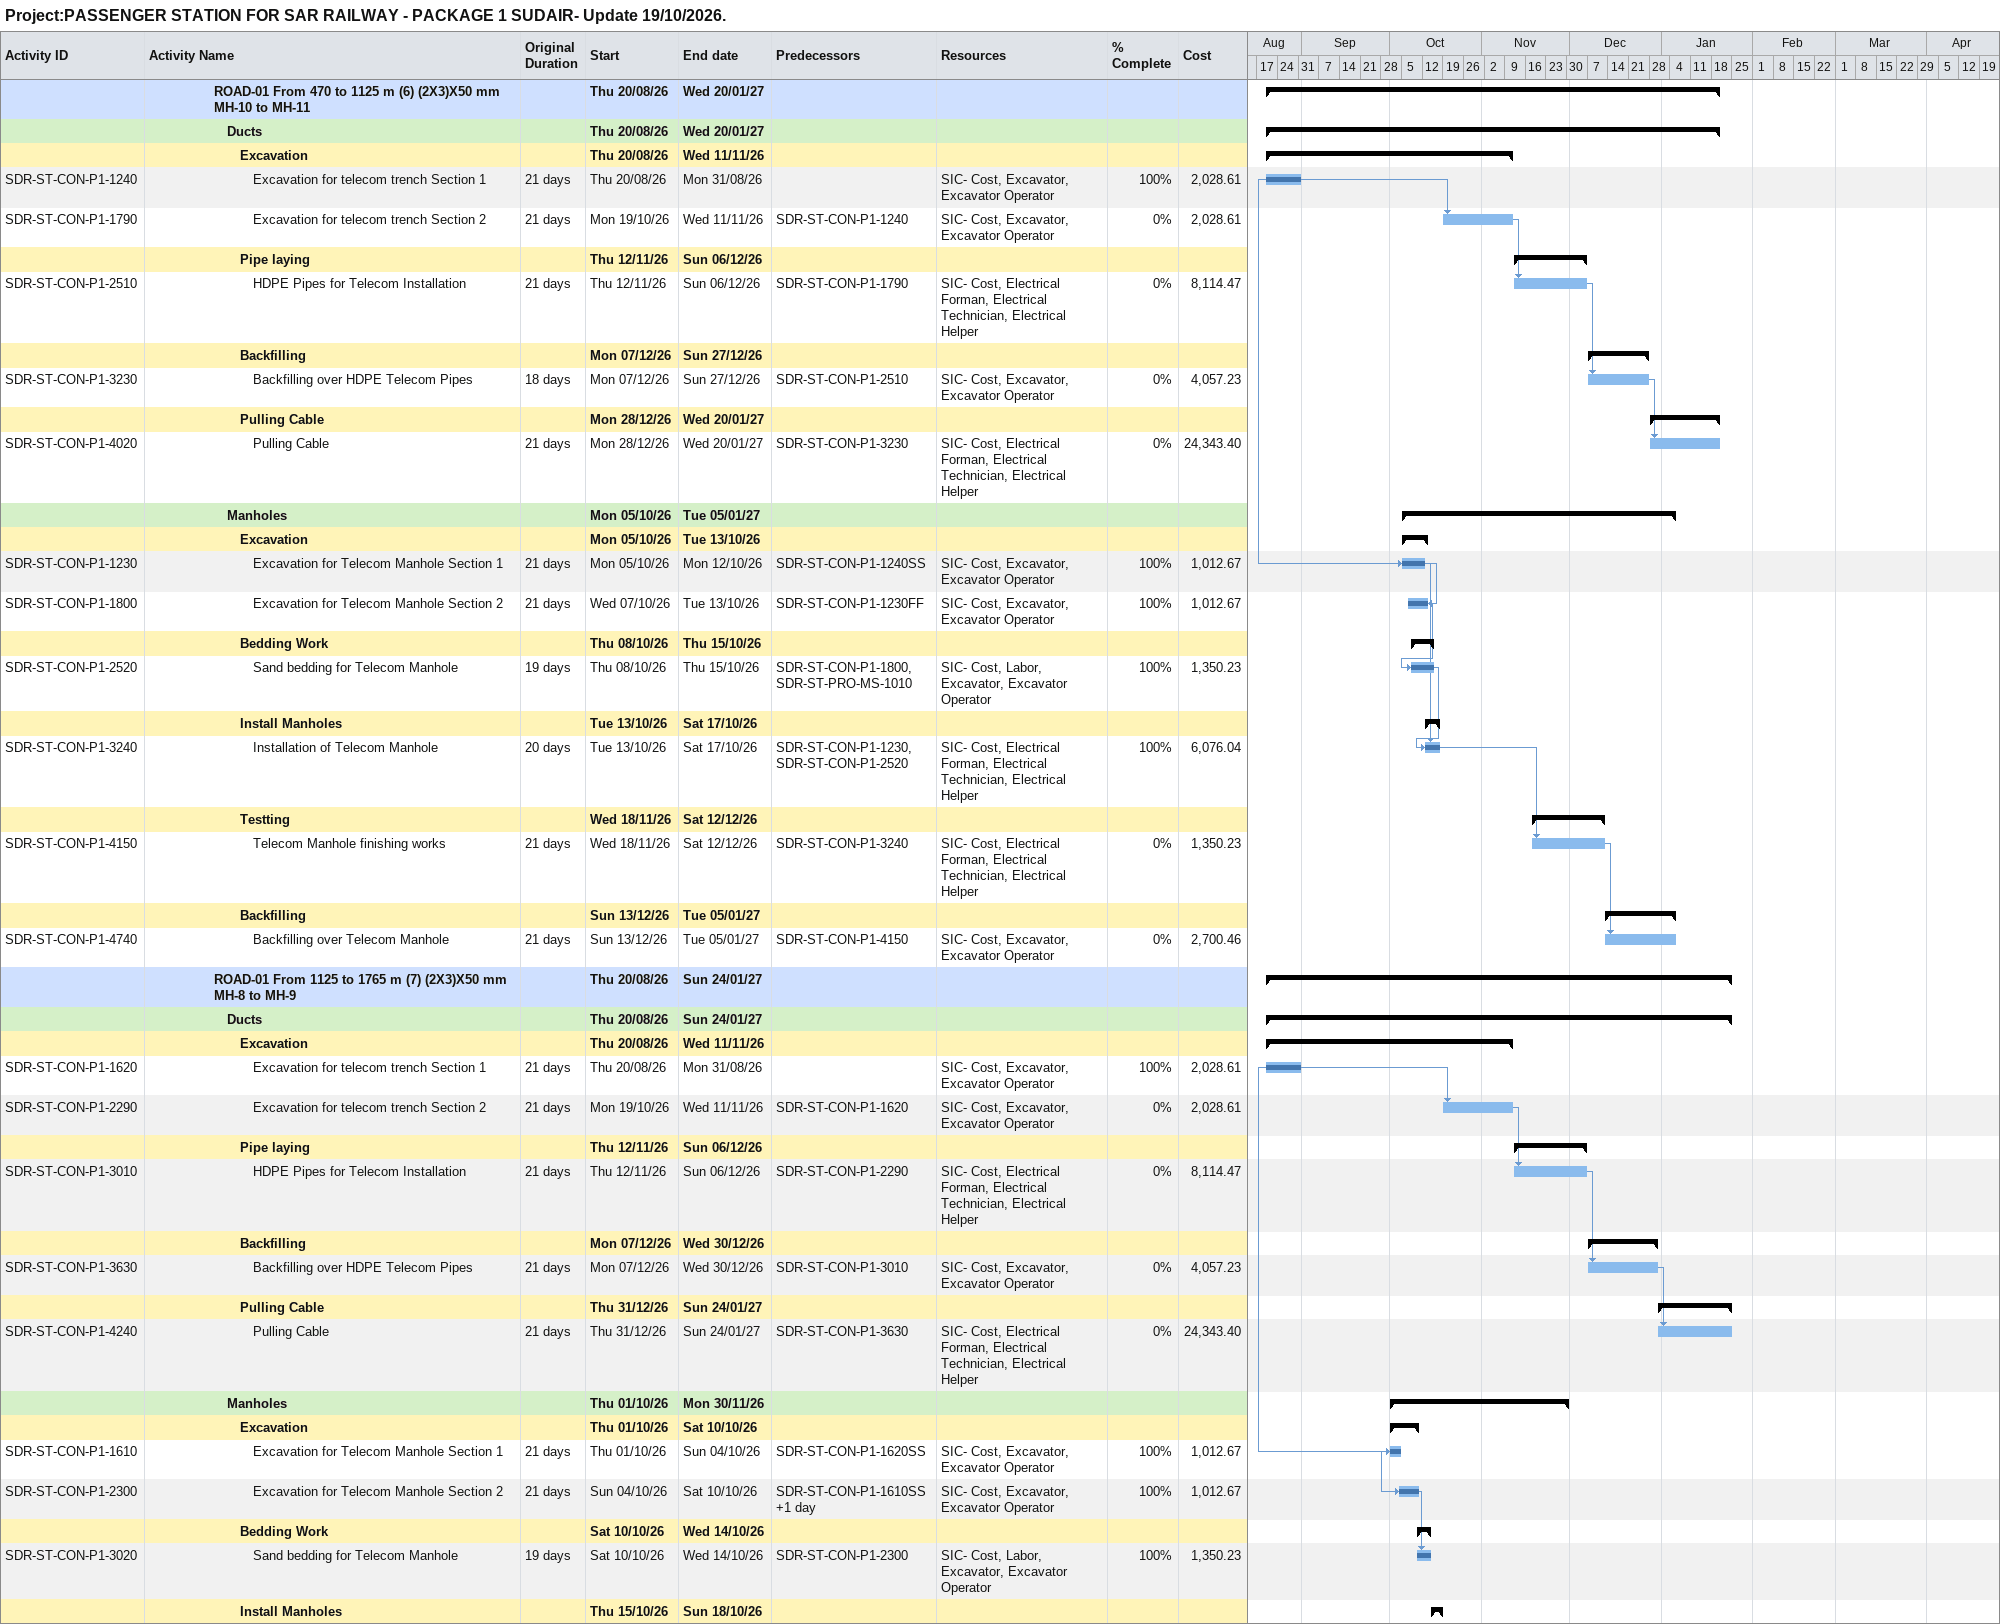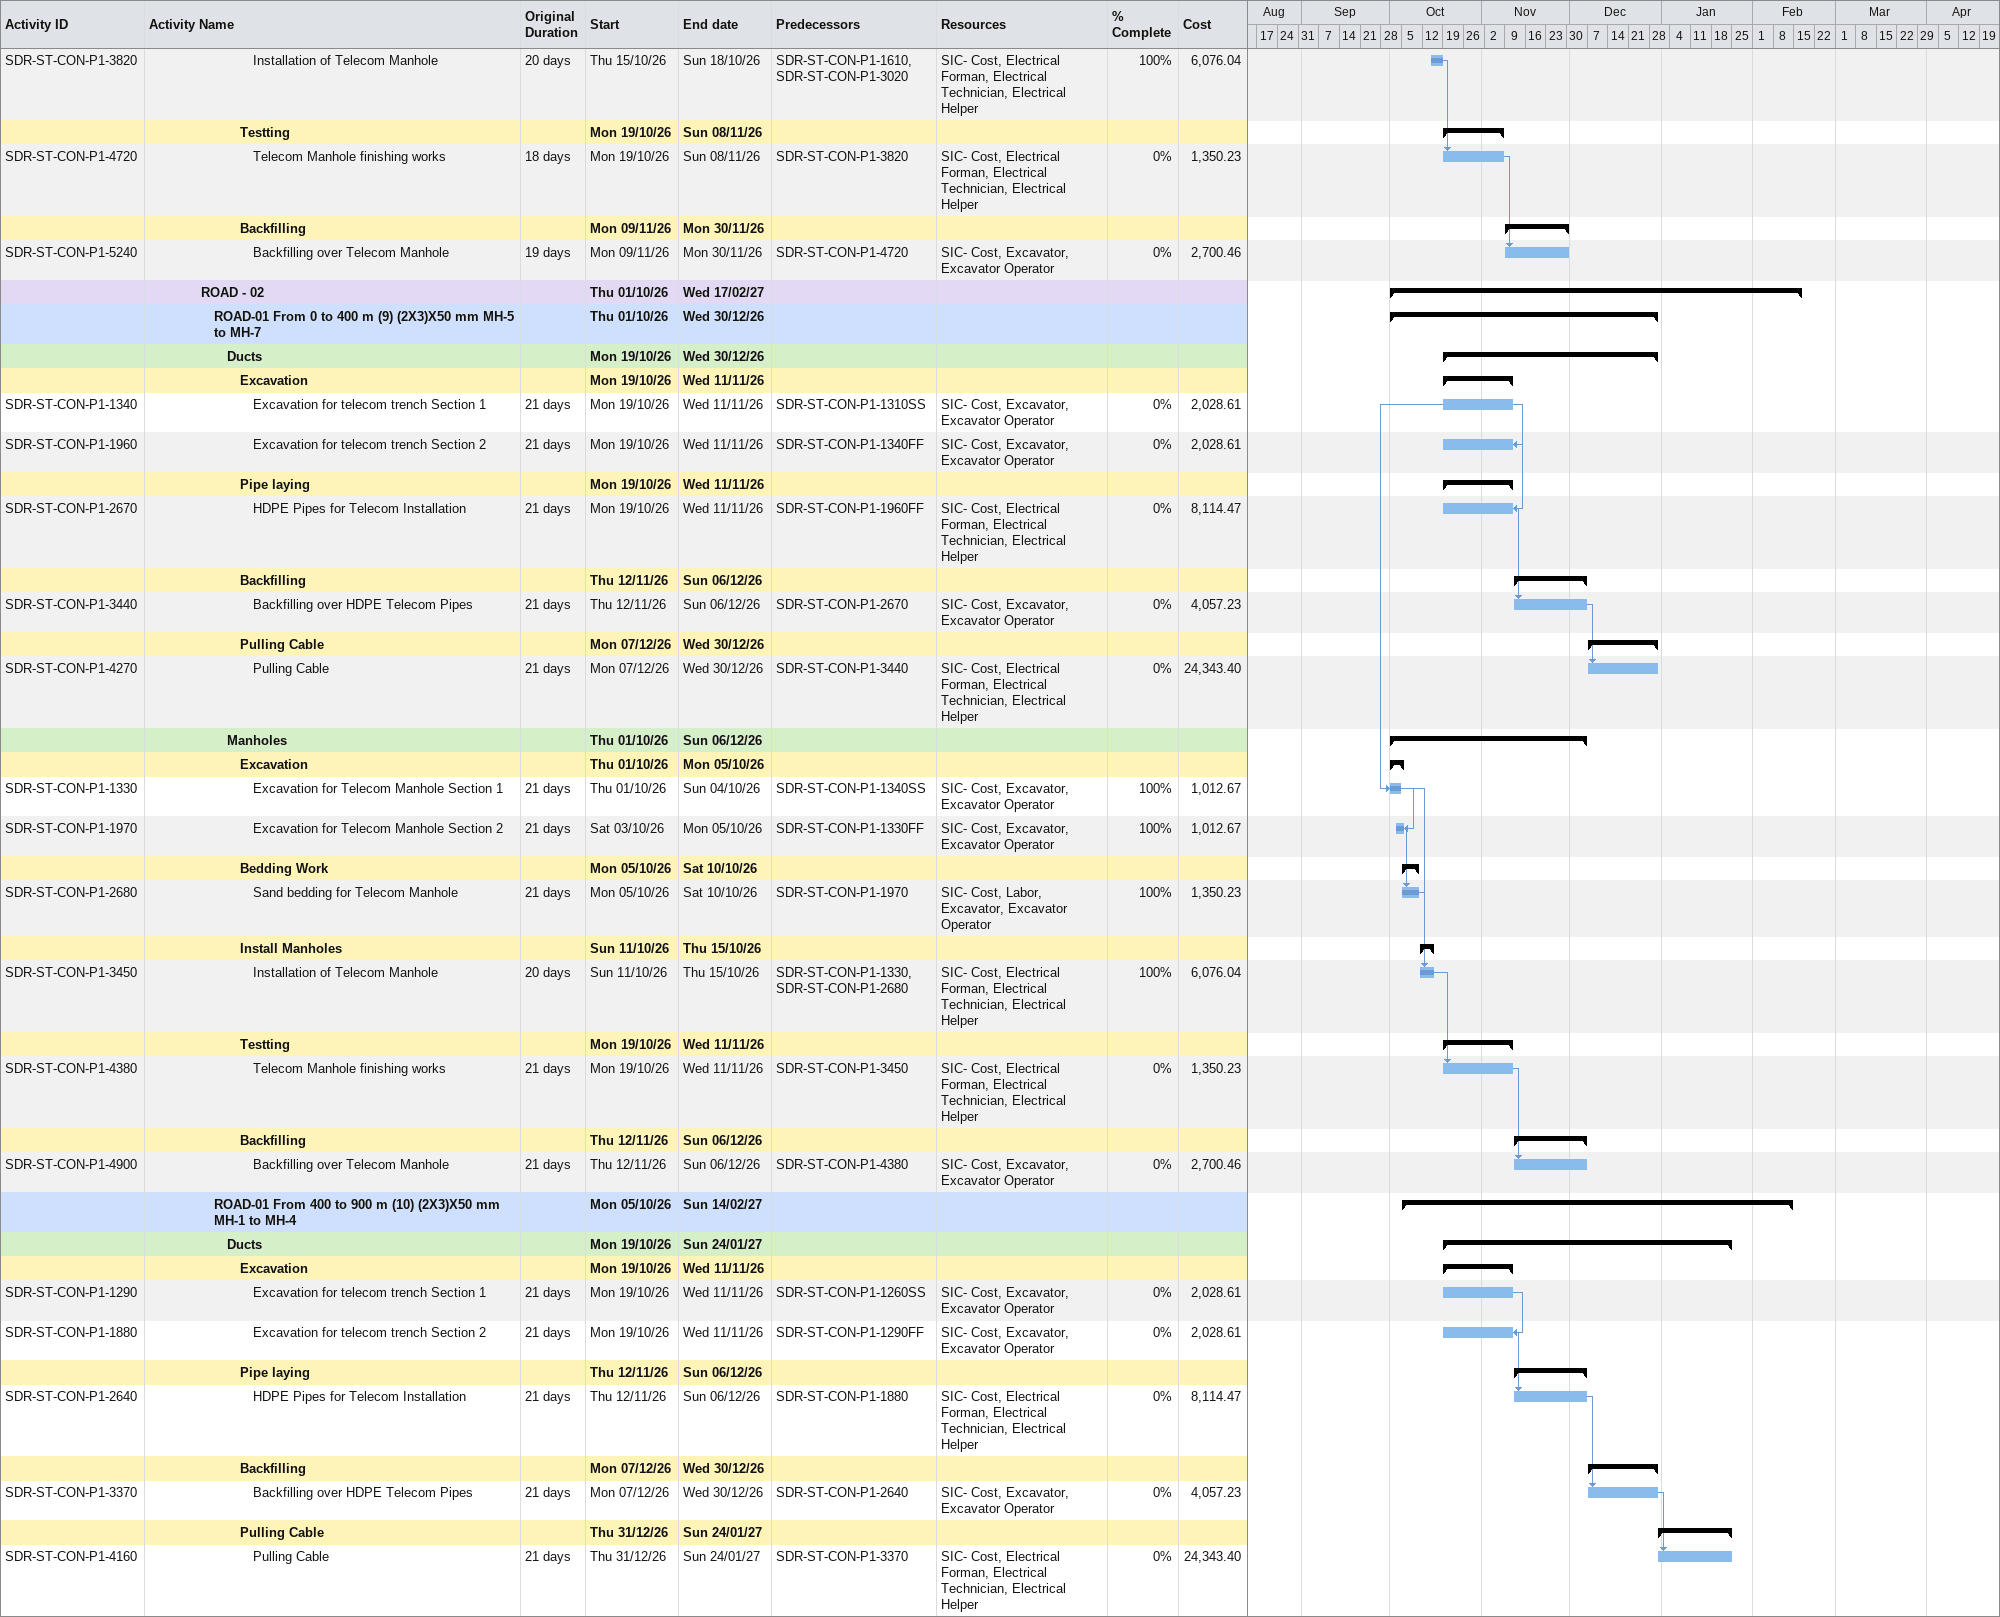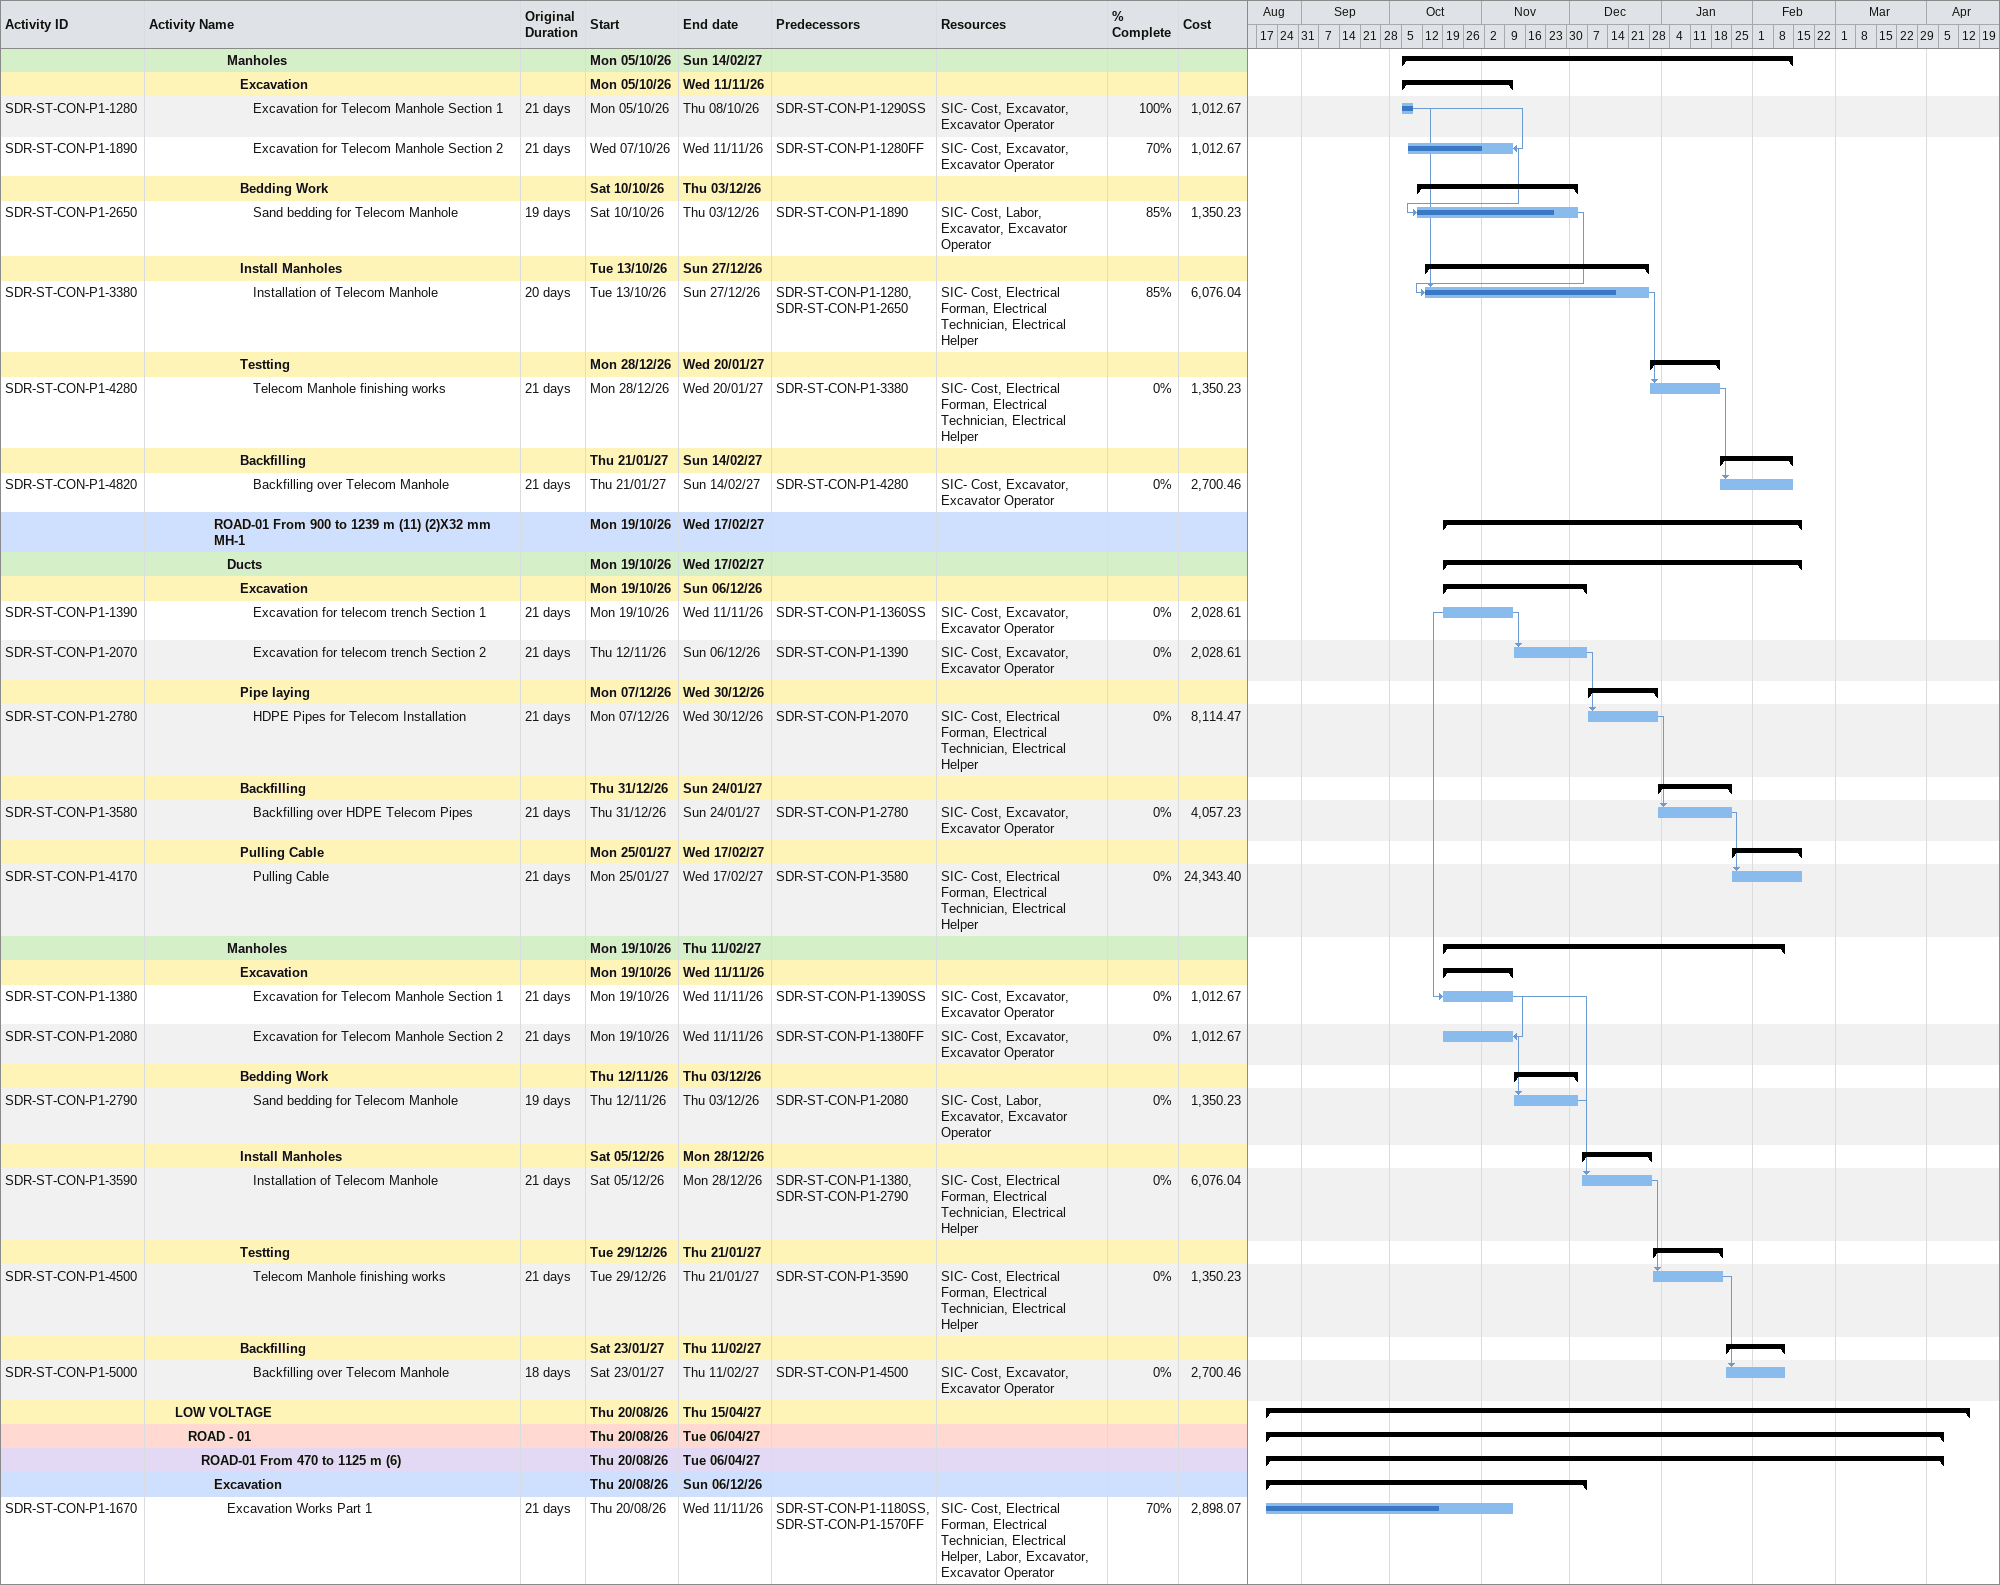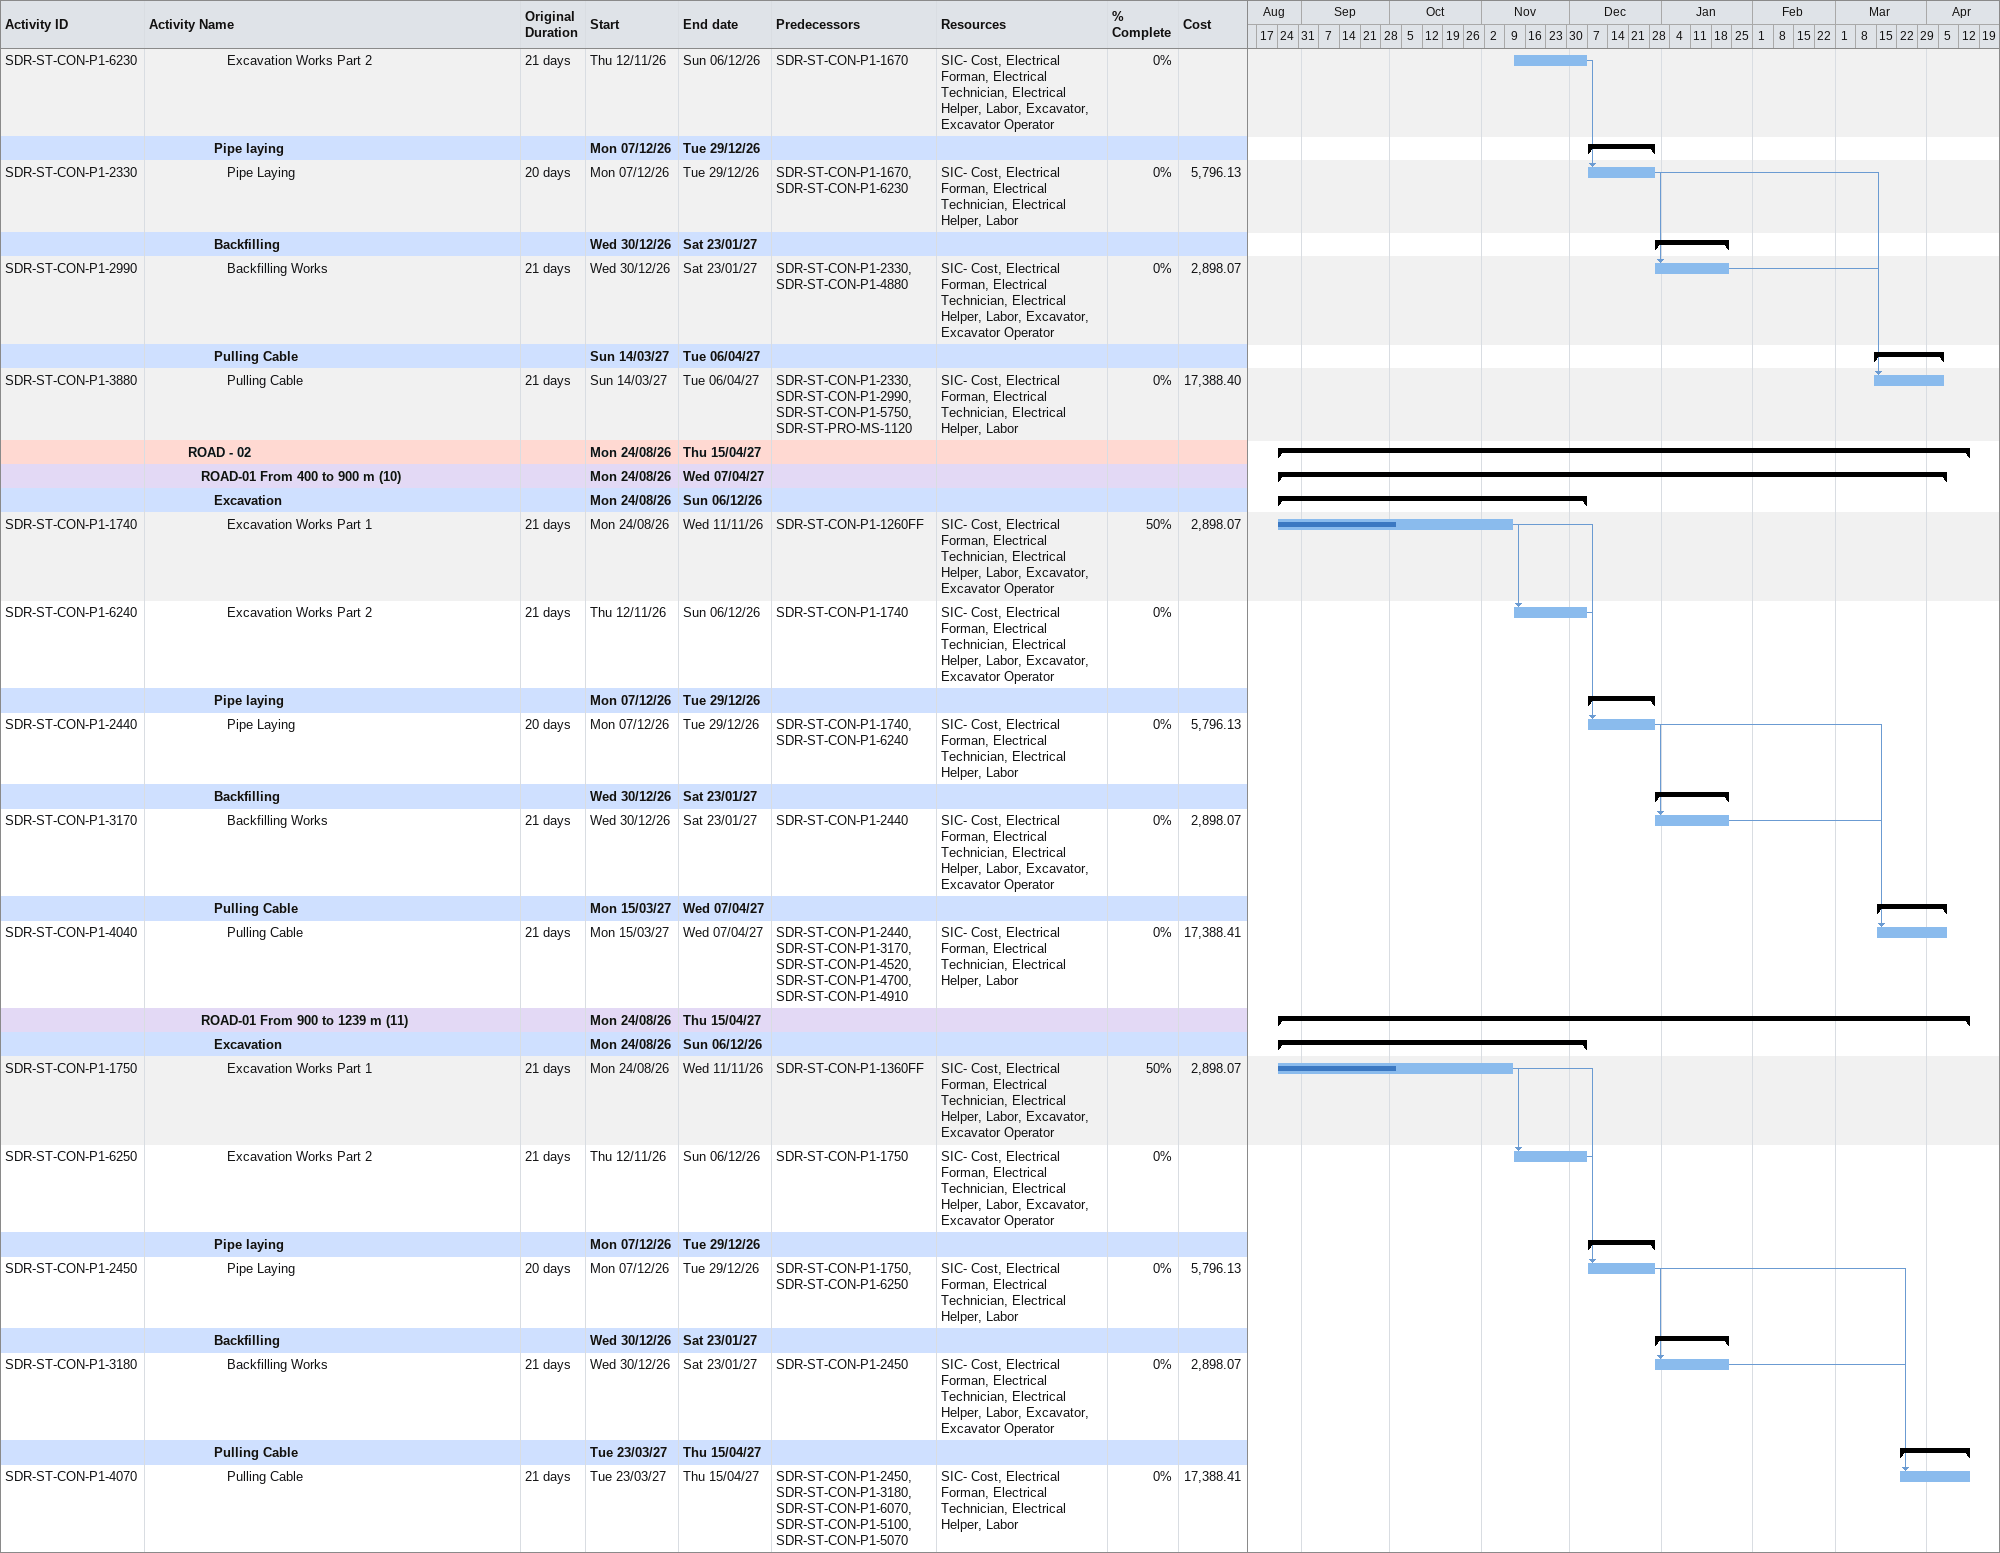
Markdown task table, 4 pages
Project:PASSENGER STATION FOR SAR RAILWAY - PACKAGE 1 SUDAIR- Update 19/10/2026.

| ID | Level | Task | Original duration | Start | Finish | Predecessors | Resources | % complete | Cost |
|---|---|---|---|---|---|---|---|---|---|
|  | 6 | **ROAD-01 From 470 to 1125 m (6) (2X3)X50 mm MH-10 to MH-11** |  | 2026-08-20 | 2027-01-20 |  |  |  |  |
|  | 7 | **Ducts** |  | 2026-08-20 | 2027-01-20 |  |  |  |  |
|  | 8 | **Excavation** |  | 2026-08-20 | 2026-11-11 |  |  |  |  |
| SDR-ST-CON-P1-1240 | 9 | Excavation for telecom trench Section 1 | 21d | 2026-08-20 | 2026-08-31 |  | SIC- Cost, Excavator, Excavator Operator | 100 | 2028.61 |
| SDR-ST-CON-P1-1790 | 9 | Excavation for telecom trench Section 2 | 21d | 2026-10-19 | 2026-11-11 | SDR-ST-CON-P1-1240 | SIC- Cost, Excavator, Excavator Operator | 0 | 2028.61 |
|  | 8 | **Pipe laying** |  | 2026-11-12 | 2026-12-06 |  |  |  |  |
| SDR-ST-CON-P1-2510 | 9 | HDPE Pipes for Telecom Installation | 21d | 2026-11-12 | 2026-12-06 | SDR-ST-CON-P1-1790 | SIC- Cost, Electrical Forman, Electrical Technician, Electrical Helper | 0 | 8114.47 |
|  | 8 | **Backfilling** |  | 2026-12-07 | 2026-12-27 |  |  |  |  |
| SDR-ST-CON-P1-3230 | 9 | Backfilling over HDPE Telecom Pipes | 18d | 2026-12-07 | 2026-12-27 | SDR-ST-CON-P1-2510 | SIC- Cost, Excavator, Excavator Operator | 0 | 4057.23 |
|  | 8 | **Pulling Cable** |  | 2026-12-28 | 2027-01-20 |  |  |  |  |
| SDR-ST-CON-P1-4020 | 9 | Pulling Cable | 21d | 2026-12-28 | 2027-01-20 | SDR-ST-CON-P1-3230 | SIC- Cost, Electrical Forman, Electrical Technician, Electrical Helper | 0 | 24343.40 |
|  | 7 | **Manholes** |  | 2026-10-05 | 2027-01-05 |  |  |  |  |
|  | 8 | **Excavation** |  | 2026-10-05 | 2026-10-13 |  |  |  |  |
| SDR-ST-CON-P1-1230 | 9 | Excavation for Telecom Manhole Section 1 | 21d | 2026-10-05 | 2026-10-12 | SDR-ST-CON-P1-1240SS | SIC- Cost, Excavator, Excavator Operator | 100 | 1012.67 |
| SDR-ST-CON-P1-1800 | 9 | Excavation for Telecom Manhole Section 2 | 21d | 2026-10-07 | 2026-10-13 | SDR-ST-CON-P1-1230FF | SIC- Cost, Excavator, Excavator Operator | 100 | 1012.67 |
|  | 8 | **Bedding Work** |  | 2026-10-08 | 2026-10-15 |  |  |  |  |
| SDR-ST-CON-P1-2520 | 9 | Sand bedding for Telecom Manhole | 19d | 2026-10-08 | 2026-10-15 | SDR-ST-CON-P1-1800, SDR-ST-PRO-MS-1010 | SIC- Cost, Labor, Excavator, Excavator Operator | 100 | 1350.23 |
|  | 8 | **Install Manholes** |  | 2026-10-13 | 2026-10-17 |  |  |  |  |
| SDR-ST-CON-P1-3240 | 9 | Installation of Telecom Manhole | 20d | 2026-10-13 | 2026-10-17 | SDR-ST-CON-P1-1230, SDR-ST-CON-P1-2520 | SIC- Cost, Electrical Forman, Electrical Technician, Electrical Helper | 100 | 6076.04 |
|  | 8 | **Testting** |  | 2026-11-18 | 2026-12-12 |  |  |  |  |
| SDR-ST-CON-P1-4150 | 9 | Telecom Manhole finishing works | 21d | 2026-11-18 | 2026-12-12 | SDR-ST-CON-P1-3240 | SIC- Cost, Electrical Forman, Electrical Technician, Electrical Helper | 0 | 1350.23 |
|  | 8 | **Backfilling** |  | 2026-12-13 | 2027-01-05 |  |  |  |  |
| SDR-ST-CON-P1-4740 | 9 | Backfilling over Telecom Manhole | 21d | 2026-12-13 | 2027-01-05 | SDR-ST-CON-P1-4150 | SIC- Cost, Excavator, Excavator Operator | 0 | 2700.46 |
|  | 6 | **ROAD-01 From 1125 to 1765 m (7) (2X3)X50 mm MH-8 to MH-9** |  | 2026-08-20 | 2027-01-24 |  |  |  |  |
|  | 7 | **Ducts** |  | 2026-08-20 | 2027-01-24 |  |  |  |  |
|  | 8 | **Excavation** |  | 2026-08-20 | 2026-11-11 |  |  |  |  |
| SDR-ST-CON-P1-1620 | 9 | Excavation for telecom trench Section 1 | 21d | 2026-08-20 | 2026-08-31 |  | SIC- Cost, Excavator, Excavator Operator | 100 | 2028.61 |
| SDR-ST-CON-P1-2290 | 9 | Excavation for telecom trench Section 2 | 21d | 2026-10-19 | 2026-11-11 | SDR-ST-CON-P1-1620 | SIC- Cost, Excavator, Excavator Operator | 0 | 2028.61 |
|  | 8 | **Pipe laying** |  | 2026-11-12 | 2026-12-06 |  |  |  |  |
| SDR-ST-CON-P1-3010 | 9 | HDPE Pipes for Telecom Installation | 21d | 2026-11-12 | 2026-12-06 | SDR-ST-CON-P1-2290 | SIC- Cost, Electrical Forman, Electrical Technician, Electrical Helper | 0 | 8114.47 |
|  | 8 | **Backfilling** |  | 2026-12-07 | 2026-12-30 |  |  |  |  |
| SDR-ST-CON-P1-3630 | 9 | Backfilling over HDPE Telecom Pipes | 21d | 2026-12-07 | 2026-12-30 | SDR-ST-CON-P1-3010 | SIC- Cost, Excavator, Excavator Operator | 0 | 4057.23 |
|  | 8 | **Pulling Cable** |  | 2026-12-31 | 2027-01-24 |  |  |  |  |
| SDR-ST-CON-P1-4240 | 9 | Pulling Cable | 21d | 2026-12-31 | 2027-01-24 | SDR-ST-CON-P1-3630 | SIC- Cost, Electrical Forman, Electrical Technician, Electrical Helper | 0 | 24343.40 |
|  | 7 | **Manholes** |  | 2026-10-01 | 2026-11-30 |  |  |  |  |
|  | 8 | **Excavation** |  | 2026-10-01 | 2026-10-10 |  |  |  |  |
| SDR-ST-CON-P1-1610 | 9 | Excavation for Telecom Manhole Section 1 | 21d | 2026-10-01 | 2026-10-04 | SDR-ST-CON-P1-1620SS | SIC- Cost, Excavator, Excavator Operator | 100 | 1012.67 |
| SDR-ST-CON-P1-2300 | 9 | Excavation for Telecom Manhole Section 2 | 21d | 2026-10-04 | 2026-10-10 | SDR-ST-CON-P1-1610SS+1d | SIC- Cost, Excavator, Excavator Operator | 100 | 1012.67 |
|  | 8 | **Bedding Work** |  | 2026-10-10 | 2026-10-14 |  |  |  |  |
| SDR-ST-CON-P1-3020 | 9 | Sand bedding for Telecom Manhole | 19d | 2026-10-10 | 2026-10-14 | SDR-ST-CON-P1-2300 | SIC- Cost, Labor, Excavator, Excavator Operator | 100 | 1350.23 |
|  | 8 | **Install Manholes** |  | 2026-10-15 | 2026-10-18 |  |  |  |  |
| SDR-ST-CON-P1-3820 | 9 | Installation of Telecom Manhole | 20d | 2026-10-15 | 2026-10-18 | SDR-ST-CON-P1-1610, SDR-ST-CON-P1-3020 | SIC- Cost, Electrical Forman, Electrical Technician, Electrical Helper | 100 | 6076.04 |
|  | 8 | **Testting** |  | 2026-10-19 | 2026-11-08 |  |  |  |  |
| SDR-ST-CON-P1-4720 | 9 | Telecom Manhole finishing works | 18d | 2026-10-19 | 2026-11-08 | SDR-ST-CON-P1-3820 | SIC- Cost, Electrical Forman, Electrical Technician, Electrical Helper | 0 | 1350.23 |
|  | 8 | **Backfilling** |  | 2026-11-09 | 2026-11-30 |  |  |  |  |
| SDR-ST-CON-P1-5240 | 9 | Backfilling over Telecom Manhole | 19d | 2026-11-09 | 2026-11-30 | SDR-ST-CON-P1-4720 | SIC- Cost, Excavator, Excavator Operator | 0 | 2700.46 |
|  | 5 | **ROAD - 02** |  | 2026-10-01 | 2027-02-17 |  |  |  |  |
|  | 6 | **ROAD-01 From 0 to 400 m (9) (2X3)X50 mm MH-5 to MH-7** |  | 2026-10-01 | 2026-12-30 |  |  |  |  |
|  | 7 | **Ducts** |  | 2026-10-19 | 2026-12-30 |  |  |  |  |
|  | 8 | **Excavation** |  | 2026-10-19 | 2026-11-11 |  |  |  |  |
| SDR-ST-CON-P1-1340 | 9 | Excavation for telecom trench Section 1 | 21d | 2026-10-19 | 2026-11-11 | SDR-ST-CON-P1-1310SS | SIC- Cost, Excavator, Excavator Operator | 0 | 2028.61 |
| SDR-ST-CON-P1-1960 | 9 | Excavation for telecom trench Section 2 | 21d | 2026-10-19 | 2026-11-11 | SDR-ST-CON-P1-1340FF | SIC- Cost, Excavator, Excavator Operator | 0 | 2028.61 |
|  | 8 | **Pipe laying** |  | 2026-10-19 | 2026-11-11 |  |  |  |  |
| SDR-ST-CON-P1-2670 | 9 | HDPE Pipes for Telecom Installation | 21d | 2026-10-19 | 2026-11-11 | SDR-ST-CON-P1-1960FF | SIC- Cost, Electrical Forman, Electrical Technician, Electrical Helper | 0 | 8114.47 |
|  | 8 | **Backfilling** |  | 2026-11-12 | 2026-12-06 |  |  |  |  |
| SDR-ST-CON-P1-3440 | 9 | Backfilling over HDPE Telecom Pipes | 21d | 2026-11-12 | 2026-12-06 | SDR-ST-CON-P1-2670 | SIC- Cost, Excavator, Excavator Operator | 0 | 4057.23 |
|  | 8 | **Pulling Cable** |  | 2026-12-07 | 2026-12-30 |  |  |  |  |
| SDR-ST-CON-P1-4270 | 9 | Pulling Cable | 21d | 2026-12-07 | 2026-12-30 | SDR-ST-CON-P1-3440 | SIC- Cost, Electrical Forman, Electrical Technician, Electrical Helper | 0 | 24343.40 |
|  | 7 | **Manholes** |  | 2026-10-01 | 2026-12-06 |  |  |  |  |
|  | 8 | **Excavation** |  | 2026-10-01 | 2026-10-05 |  |  |  |  |
| SDR-ST-CON-P1-1330 | 9 | Excavation for Telecom Manhole Section 1 | 21d | 2026-10-01 | 2026-10-04 | SDR-ST-CON-P1-1340SS | SIC- Cost, Excavator, Excavator Operator | 100 | 1012.67 |
| SDR-ST-CON-P1-1970 | 9 | Excavation for Telecom Manhole Section 2 | 21d | 2026-10-03 | 2026-10-05 | SDR-ST-CON-P1-1330FF | SIC- Cost, Excavator, Excavator Operator | 100 | 1012.67 |
|  | 8 | **Bedding Work** |  | 2026-10-05 | 2026-10-10 |  |  |  |  |
| SDR-ST-CON-P1-2680 | 9 | Sand bedding for Telecom Manhole | 21d | 2026-10-05 | 2026-10-10 | SDR-ST-CON-P1-1970 | SIC- Cost, Labor, Excavator, Excavator Operator | 100 | 1350.23 |
|  | 8 | **Install Manholes** |  | 2026-10-11 | 2026-10-15 |  |  |  |  |
| SDR-ST-CON-P1-3450 | 9 | Installation of Telecom Manhole | 20d | 2026-10-11 | 2026-10-15 | SDR-ST-CON-P1-1330, SDR-ST-CON-P1-2680 | SIC- Cost, Electrical Forman, Electrical Technician, Electrical Helper | 100 | 6076.04 |
|  | 8 | **Testting** |  | 2026-10-19 | 2026-11-11 |  |  |  |  |
| SDR-ST-CON-P1-4380 | 9 | Telecom Manhole finishing works | 21d | 2026-10-19 | 2026-11-11 | SDR-ST-CON-P1-3450 | SIC- Cost, Electrical Forman, Electrical Technician, Electrical Helper | 0 | 1350.23 |
|  | 8 | **Backfilling** |  | 2026-11-12 | 2026-12-06 |  |  |  |  |
| SDR-ST-CON-P1-4900 | 9 | Backfilling over Telecom Manhole | 21d | 2026-11-12 | 2026-12-06 | SDR-ST-CON-P1-4380 | SIC- Cost, Excavator, Excavator Operator | 0 | 2700.46 |
|  | 6 | **ROAD-01 From 400 to 900 m (10) (2X3)X50 mm MH-1 to MH-4** |  | 2026-10-05 | 2027-02-14 |  |  |  |  |
|  | 7 | **Ducts** |  | 2026-10-19 | 2027-01-24 |  |  |  |  |
|  | 8 | **Excavation** |  | 2026-10-19 | 2026-11-11 |  |  |  |  |
| SDR-ST-CON-P1-1290 | 9 | Excavation for telecom trench Section 1 | 21d | 2026-10-19 | 2026-11-11 | SDR-ST-CON-P1-1260SS | SIC- Cost, Excavator, Excavator Operator | 0 | 2028.61 |
| SDR-ST-CON-P1-1880 | 9 | Excavation for telecom trench Section 2 | 21d | 2026-10-19 | 2026-11-11 | SDR-ST-CON-P1-1290FF | SIC- Cost, Excavator, Excavator Operator | 0 | 2028.61 |
|  | 8 | **Pipe laying** |  | 2026-11-12 | 2026-12-06 |  |  |  |  |
| SDR-ST-CON-P1-2640 | 9 | HDPE Pipes for Telecom Installation | 21d | 2026-11-12 | 2026-12-06 | SDR-ST-CON-P1-1880 | SIC- Cost, Electrical Forman, Electrical Technician, Electrical Helper | 0 | 8114.47 |
|  | 8 | **Backfilling** |  | 2026-12-07 | 2026-12-30 |  |  |  |  |
| SDR-ST-CON-P1-3370 | 9 | Backfilling over HDPE Telecom Pipes | 21d | 2026-12-07 | 2026-12-30 | SDR-ST-CON-P1-2640 | SIC- Cost, Excavator, Excavator Operator | 0 | 4057.23 |
|  | 8 | **Pulling Cable** |  | 2026-12-31 | 2027-01-24 |  |  |  |  |
| SDR-ST-CON-P1-4160 | 9 | Pulling Cable | 21d | 2026-12-31 | 2027-01-24 | SDR-ST-CON-P1-3370 | SIC- Cost, Electrical Forman, Electrical Technician, Electrical Helper | 0 | 24343.40 |
|  | 7 | **Manholes** |  | 2026-10-05 | 2027-02-14 |  |  |  |  |
|  | 8 | **Excavation** |  | 2026-10-05 | 2026-11-11 |  |  |  |  |
| SDR-ST-CON-P1-1280 | 9 | Excavation for Telecom Manhole Section 1 | 21d | 2026-10-05 | 2026-10-08 | SDR-ST-CON-P1-1290SS | SIC- Cost, Excavator, Excavator Operator | 100 | 1012.67 |
| SDR-ST-CON-P1-1890 | 9 | Excavation for Telecom Manhole Section 2 | 21d | 2026-10-07 | 2026-11-11 | SDR-ST-CON-P1-1280FF | SIC- Cost, Excavator, Excavator Operator | 70 | 1012.67 |
|  | 8 | **Bedding Work** |  | 2026-10-10 | 2026-12-03 |  |  |  |  |
| SDR-ST-CON-P1-2650 | 9 | Sand bedding for Telecom Manhole | 19d | 2026-10-10 | 2026-12-03 | SDR-ST-CON-P1-1890 | SIC- Cost, Labor, Excavator, Excavator Operator | 85 | 1350.23 |
|  | 8 | **Install Manholes** |  | 2026-10-13 | 2026-12-27 |  |  |  |  |
| SDR-ST-CON-P1-3380 | 9 | Installation of Telecom Manhole | 20d | 2026-10-13 | 2026-12-27 | SDR-ST-CON-P1-1280, SDR-ST-CON-P1-2650 | SIC- Cost, Electrical Forman, Electrical Technician, Electrical Helper | 85 | 6076.04 |
|  | 8 | **Testting** |  | 2026-12-28 | 2027-01-20 |  |  |  |  |
| SDR-ST-CON-P1-4280 | 9 | Telecom Manhole finishing works | 21d | 2026-12-28 | 2027-01-20 | SDR-ST-CON-P1-3380 | SIC- Cost, Electrical Forman, Electrical Technician, Electrical Helper | 0 | 1350.23 |
|  | 8 | **Backfilling** |  | 2027-01-21 | 2027-02-14 |  |  |  |  |
| SDR-ST-CON-P1-4820 | 9 | Backfilling over Telecom Manhole | 21d | 2027-01-21 | 2027-02-14 | SDR-ST-CON-P1-4280 | SIC- Cost, Excavator, Excavator Operator | 0 | 2700.46 |
|  | 6 | **ROAD-01 From 900 to 1239 m (11) (2)X32 mm MH-1** |  | 2026-10-19 | 2027-02-17 |  |  |  |  |
|  | 7 | **Ducts** |  | 2026-10-19 | 2027-02-17 |  |  |  |  |
|  | 8 | **Excavation** |  | 2026-10-19 | 2026-12-06 |  |  |  |  |
| SDR-ST-CON-P1-1390 | 9 | Excavation for telecom trench Section 1 | 21d | 2026-10-19 | 2026-11-11 | SDR-ST-CON-P1-1360SS | SIC- Cost, Excavator, Excavator Operator | 0 | 2028.61 |
| SDR-ST-CON-P1-2070 | 9 | Excavation for telecom trench Section 2 | 21d | 2026-11-12 | 2026-12-06 | SDR-ST-CON-P1-1390 | SIC- Cost, Excavator, Excavator Operator | 0 | 2028.61 |
|  | 8 | **Pipe laying** |  | 2026-12-07 | 2026-12-30 |  |  |  |  |
| SDR-ST-CON-P1-2780 | 9 | HDPE Pipes for Telecom Installation | 21d | 2026-12-07 | 2026-12-30 | SDR-ST-CON-P1-2070 | SIC- Cost, Electrical Forman, Electrical Technician, Electrical Helper | 0 | 8114.47 |
|  | 8 | **Backfilling** |  | 2026-12-31 | 2027-01-24 |  |  |  |  |
| SDR-ST-CON-P1-3580 | 9 | Backfilling over HDPE Telecom Pipes | 21d | 2026-12-31 | 2027-01-24 | SDR-ST-CON-P1-2780 | SIC- Cost, Excavator, Excavator Operator | 0 | 4057.23 |
|  | 8 | **Pulling Cable** |  | 2027-01-25 | 2027-02-17 |  |  |  |  |
| SDR-ST-CON-P1-4170 | 9 | Pulling Cable | 21d | 2027-01-25 | 2027-02-17 | SDR-ST-CON-P1-3580 | SIC- Cost, Electrical Forman, Electrical Technician, Electrical Helper | 0 | 24343.40 |
|  | 7 | **Manholes** |  | 2026-10-19 | 2027-02-11 |  |  |  |  |
|  | 8 | **Excavation** |  | 2026-10-19 | 2026-11-11 |  |  |  |  |
| SDR-ST-CON-P1-1380 | 9 | Excavation for Telecom Manhole Section 1 | 21d | 2026-10-19 | 2026-11-11 | SDR-ST-CON-P1-1390SS | SIC- Cost, Excavator, Excavator Operator | 0 | 1012.67 |
| SDR-ST-CON-P1-2080 | 9 | Excavation for Telecom Manhole Section 2 | 21d | 2026-10-19 | 2026-11-11 | SDR-ST-CON-P1-1380FF | SIC- Cost, Excavator, Excavator Operator | 0 | 1012.67 |
|  | 8 | **Bedding Work** |  | 2026-11-12 | 2026-12-03 |  |  |  |  |
| SDR-ST-CON-P1-2790 | 9 | Sand bedding for Telecom Manhole | 19d | 2026-11-12 | 2026-12-03 | SDR-ST-CON-P1-2080 | SIC- Cost, Labor, Excavator, Excavator Operator | 0 | 1350.23 |
|  | 8 | **Install Manholes** |  | 2026-12-05 | 2026-12-28 |  |  |  |  |
| SDR-ST-CON-P1-3590 | 9 | Installation of Telecom Manhole | 21d | 2026-12-05 | 2026-12-28 | SDR-ST-CON-P1-1380, SDR-ST-CON-P1-2790 | SIC- Cost, Electrical Forman, Electrical Technician, Electrical Helper | 0 | 6076.04 |
|  | 8 | **Testting** |  | 2026-12-29 | 2027-01-21 |  |  |  |  |
| SDR-ST-CON-P1-4500 | 9 | Telecom Manhole finishing works | 21d | 2026-12-29 | 2027-01-21 | SDR-ST-CON-P1-3590 | SIC- Cost, Electrical Forman, Electrical Technician, Electrical Helper | 0 | 1350.23 |
|  | 8 | **Backfilling** |  | 2027-01-23 | 2027-02-11 |  |  |  |  |
| SDR-ST-CON-P1-5000 | 9 | Backfilling over Telecom Manhole | 18d | 2027-01-23 | 2027-02-11 | SDR-ST-CON-P1-4500 | SIC- Cost, Excavator, Excavator Operator | 0 | 2700.46 |
|  | 3 | **LOW VOLTAGE** |  | 2026-08-20 | 2027-04-15 |  |  |  |  |
|  | 4 | **ROAD - 01** |  | 2026-08-20 | 2027-04-06 |  |  |  |  |
|  | 5 | **ROAD-01 From 470 to 1125 m (6)** |  | 2026-08-20 | 2027-04-06 |  |  |  |  |
|  | 6 | **Excavation** |  | 2026-08-20 | 2026-12-06 |  |  |  |  |
| SDR-ST-CON-P1-1670 | 7 | Excavation Works Part 1 | 21d | 2026-08-20 | 2026-11-11 | SDR-ST-CON-P1-1180SS, SDR-ST-CON-P1-1570FF | SIC- Cost, Electrical Forman, Electrical Technician, Electrical Helper, Labor, Excavator, Excavator Operator | 70 | 2898.07 |
| SDR-ST-CON-P1-6230 | 7 | Excavation Works Part 2 | 21d | 2026-11-12 | 2026-12-06 | SDR-ST-CON-P1-1670 | SIC- Cost, Electrical Forman, Electrical Technician, Electrical Helper, Labor, Excavator, Excavator Operator | 0 |  |
|  | 6 | **Pipe laying** |  | 2026-12-07 | 2026-12-29 |  |  |  |  |
| SDR-ST-CON-P1-2330 | 7 | Pipe Laying | 20d | 2026-12-07 | 2026-12-29 | SDR-ST-CON-P1-1670, SDR-ST-CON-P1-6230 | SIC- Cost, Electrical Forman, Electrical Technician, Electrical Helper, Labor | 0 | 5796.13 |
|  | 6 | **Backfilling** |  | 2026-12-30 | 2027-01-23 |  |  |  |  |
| SDR-ST-CON-P1-2990 | 7 | Backfilling Works | 21d | 2026-12-30 | 2027-01-23 | SDR-ST-CON-P1-2330, SDR-ST-CON-P1-4880 | SIC- Cost, Electrical Forman, Electrical Technician, Electrical Helper, Labor, Excavator, Excavator Operator | 0 | 2898.07 |
|  | 6 | **Pulling Cable** |  | 2027-03-14 | 2027-04-06 |  |  |  |  |
| SDR-ST-CON-P1-3880 | 7 | Pulling Cable | 21d | 2027-03-14 | 2027-04-06 | SDR-ST-CON-P1-2330, SDR-ST-CON-P1-2990, SDR-ST-CON-P1-5750, SDR-ST-PRO-MS-1120 | SIC- Cost, Electrical Forman, Electrical Technician, Electrical Helper, Labor | 0 | 17388.40 |
|  | 4 | **ROAD - 02** |  | 2026-08-24 | 2027-04-15 |  |  |  |  |
|  | 5 | **ROAD-01 From 400 to 900 m (10)** |  | 2026-08-24 | 2027-04-07 |  |  |  |  |
|  | 6 | **Excavation** |  | 2026-08-24 | 2026-12-06 |  |  |  |  |
| SDR-ST-CON-P1-1740 | 7 | Excavation Works Part 1 | 21d | 2026-08-24 | 2026-11-11 | SDR-ST-CON-P1-1260FF | SIC- Cost, Electrical Forman, Electrical Technician, Electrical Helper, Labor, Excavator, Excavator Operator | 50 | 2898.07 |
| SDR-ST-CON-P1-6240 | 7 | Excavation Works Part 2 | 21d | 2026-11-12 | 2026-12-06 | SDR-ST-CON-P1-1740 | SIC- Cost, Electrical Forman, Electrical Technician, Electrical Helper, Labor, Excavator, Excavator Operator | 0 |  |
|  | 6 | **Pipe laying** |  | 2026-12-07 | 2026-12-29 |  |  |  |  |
| SDR-ST-CON-P1-2440 | 7 | Pipe Laying | 20d | 2026-12-07 | 2026-12-29 | SDR-ST-CON-P1-1740, SDR-ST-CON-P1-6240 | SIC- Cost, Electrical Forman, Electrical Technician, Electrical Helper, Labor | 0 | 5796.13 |
|  | 6 | **Backfilling** |  | 2026-12-30 | 2027-01-23 |  |  |  |  |
| SDR-ST-CON-P1-3170 | 7 | Backfilling Works | 21d | 2026-12-30 | 2027-01-23 | SDR-ST-CON-P1-2440 | SIC- Cost, Electrical Forman, Electrical Technician, Electrical Helper, Labor, Excavator, Excavator Operator | 0 | 2898.07 |
|  | 6 | **Pulling Cable** |  | 2027-03-15 | 2027-04-07 |  |  |  |  |
| SDR-ST-CON-P1-4040 | 7 | Pulling Cable | 21d | 2027-03-15 | 2027-04-07 | SDR-ST-CON-P1-2440, SDR-ST-CON-P1-3170, SDR-ST-CON-P1-4520, SDR-ST-CON-P1-4700, SDR-ST-CON-P1-4910 | SIC- Cost, Electrical Forman, Electrical Technician, Electrical Helper, Labor | 0 | 17388.41 |
|  | 5 | **ROAD-01 From 900 to 1239 m (11)** |  | 2026-08-24 | 2027-04-15 |  |  |  |  |
|  | 6 | **Excavation** |  | 2026-08-24 | 2026-12-06 |  |  |  |  |
| SDR-ST-CON-P1-1750 | 7 | Excavation Works Part 1 | 21d | 2026-08-24 | 2026-11-11 | SDR-ST-CON-P1-1360FF | SIC- Cost, Electrical Forman, Electrical Technician, Electrical Helper, Labor, Excavator, Excavator Operator | 50 | 2898.07 |
| SDR-ST-CON-P1-6250 | 7 | Excavation Works Part 2 | 21d | 2026-11-12 | 2026-12-06 | SDR-ST-CON-P1-1750 | SIC- Cost, Electrical Forman, Electrical Technician, Electrical Helper, Labor, Excavator, Excavator Operator | 0 |  |
|  | 6 | **Pipe laying** |  | 2026-12-07 | 2026-12-29 |  |  |  |  |
| SDR-ST-CON-P1-2450 | 7 | Pipe Laying | 20d | 2026-12-07 | 2026-12-29 | SDR-ST-CON-P1-1750, SDR-ST-CON-P1-6250 | SIC- Cost, Electrical Forman, Electrical Technician, Electrical Helper, Labor | 0 | 5796.13 |
|  | 6 | **Backfilling** |  | 2026-12-30 | 2027-01-23 |  |  |  |  |
| SDR-ST-CON-P1-3180 | 7 | Backfilling Works | 21d | 2026-12-30 | 2027-01-23 | SDR-ST-CON-P1-2450 | SIC- Cost, Electrical Forman, Electrical Technician, Electrical Helper, Labor, Excavator, Excavator Operator | 0 | 2898.07 |
|  | 6 | **Pulling Cable** |  | 2027-03-23 | 2027-04-15 |  |  |  |  |
| SDR-ST-CON-P1-4070 | 7 | Pulling Cable | 21d | 2027-03-23 | 2027-04-15 | SDR-ST-CON-P1-2450, SDR-ST-CON-P1-3180, SDR-ST-CON-P1-6070, SDR-ST-CON-P1-5100, SDR-ST-CON-P1-5070 | SIC- Cost, Electrical Forman, Electrical Technician, Electrical Helper, Labor | 0 | 17388.41 |
